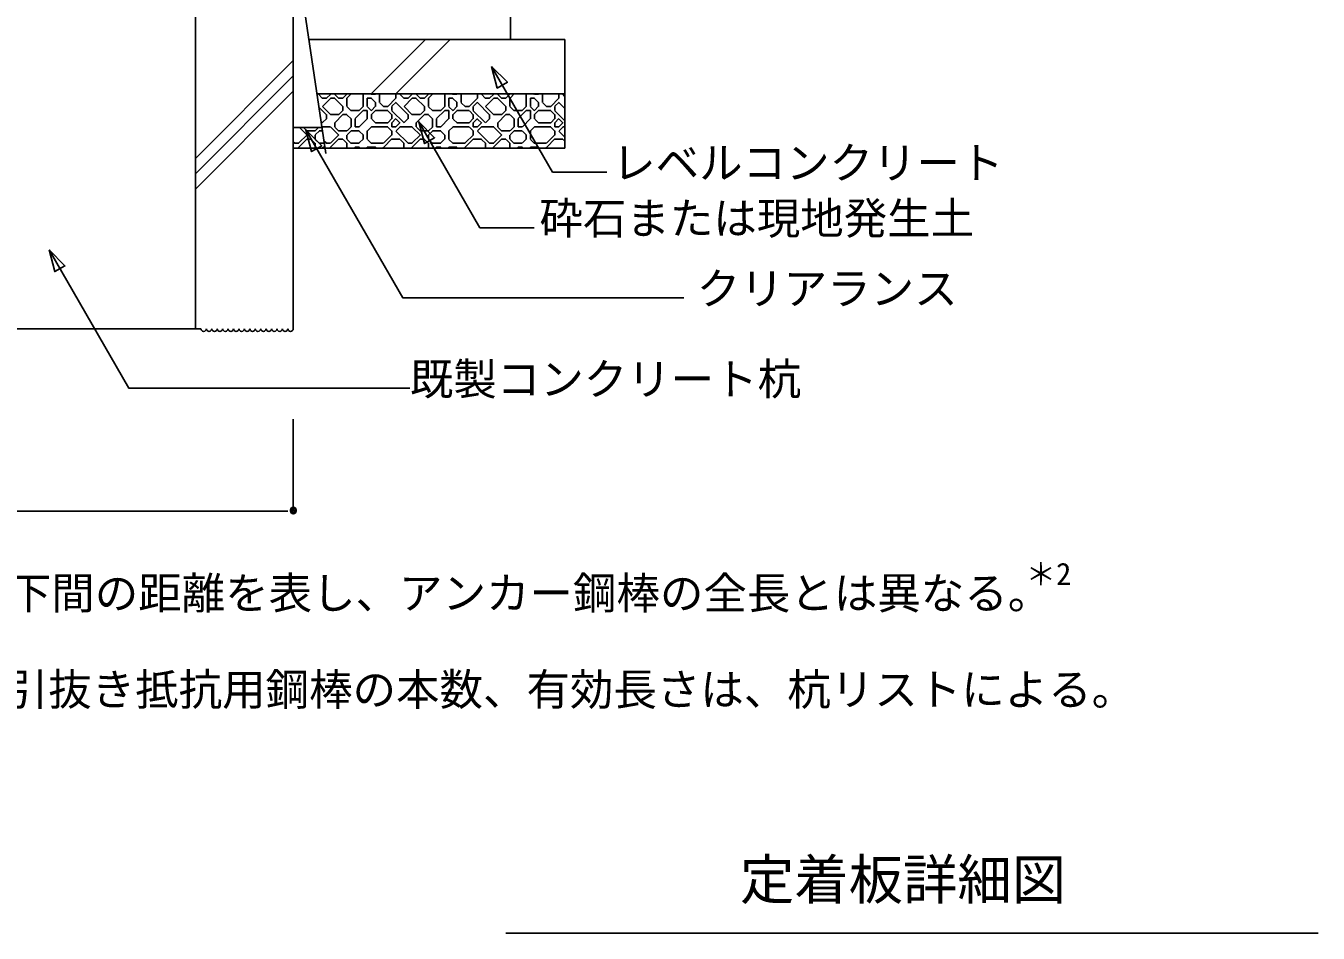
# Model space of a CAD drawing. Units: millimetres on the paper. Extents: x -201 to 201, y -142 to 138.
# Drawn here: x 58 to 115.4, y 22.8 to 63.1 of the extents above; entities that cross this region are included whole.
import ezdxf
from ezdxf.enums import TextEntityAlignment as Align

# ---------------------------------------------------------------- set-up
doc = ezdxf.new("R2010")
doc.units = ezdxf.units.MM
for name, color, linetype in [('0-0_A02', 7, 'Continuous'), ('0-2_C005', 7, 'Continuous'), ('0-5_A01', 7, 'Continuous'), ('0-7_C090', 7, 'Continuous'), ('0-8_A61', 7, 'Continuous'), ('0-9_0', 7, 'Continuous'), ('0-A_C007', 7, 'Continuous'), ('0-B_C069', 7, 'Continuous'), ('0-C_C063', 7, 'Continuous'), ('0-D_A62', 7, 'Continuous'), ('0-E_1', 7, 'Continuous')]:
    doc.layers.add(name, color=color, linetype=linetype)
doc.styles.add('ＭＳ ゴシック', font='')
doc.styles.get('ＭＳ ゴシック').set_extended_font_data('MS Gothic')

msp = doc.modelspace()

# ---------------------------------------------------------------- linework, layer by layer
at = {"layer": '0-2_C005'}
for p, q in [((73.371, 60.038), (75.783, 62.45)), ((74.462, 60.038), (76.875, 62.45)), ((65.565, 57.178), (69.907, 61.52)), ((65.565, 56.496), (69.907, 60.838)), ((65.565, 55.813), (69.907, 60.156)), ((71.005, 60.038), (71.205, 59.837)), ((71.204, 59.844), (71.385, 59.844)), ((71.205, 59.485), (71.567, 59.847)), ((71.386, 59.847), (71.567, 60.028)), ((71.566, 60.024), (71.566, 60.038)), ((71.566, 59.844), (71.747, 59.844)), ((71.747, 60.024), (71.747, 60.038)), ((71.748, 59.837), (72.11, 59.475)), ((71.753, 60.013), (71.934, 59.832)), ((71.928, 59.844), (72.109, 59.844)), ((72.11, 59.847), (72.301, 60.038)), ((72.289, 59.482), (72.289, 59.844)), ((72.291, 59.847), (72.482, 60.038)), ((72.995, 60.038), (73.015, 60.018)), ((73.013, 59.482), (73.013, 60.024)), ((73.194, 59.844), (73.375, 59.844)), ((73.194, 59.482), (73.194, 59.844)), ((73.357, 60.038), (73.377, 60.018)), ((73.375, 60.024), (73.556, 60.024)), ((73.377, 59.837), (73.558, 59.656)), ((73.558, 60.028), (73.567, 60.038)), ((73.737, 59.663), (73.737, 60.024)), ((73.743, 60.033), (73.748, 60.038)), ((74.1, 59.485), (74.462, 59.847)), ((74.286, 59.49), (74.467, 59.671)), ((74.442, 60.038), (74.462, 60.018)), ((74.461, 59.844), (74.461, 60.024)), ((74.623, 60.038), (74.824, 59.837)), ((74.822, 59.844), (75.003, 59.844)), ((74.824, 59.485), (75.186, 59.847)), ((75.005, 59.847), (75.186, 60.028)), ((75.184, 60.024), (75.184, 60.038)), ((75.184, 59.844), (75.365, 59.844)), ((75.365, 60.024), (75.365, 60.038)), ((75.367, 59.837), (75.729, 59.475)), ((75.372, 60.013), (75.553, 59.832)), ((75.546, 59.844), (75.727, 59.844)), ((75.729, 59.847), (75.92, 60.038)), ((75.908, 59.482), (75.908, 59.844)), ((75.91, 59.847), (76.101, 60.038)), ((76.614, 60.038), (76.633, 60.018)), ((76.632, 59.482), (76.632, 60.024)), ((76.813, 59.844), (76.994, 59.844)), ((76.813, 59.482), (76.813, 59.844)), ((76.975, 60.038), (76.995, 60.018)), ((76.994, 60.024), (77.175, 60.024)), ((76.995, 59.837), (77.176, 59.656)), ((77.176, 60.028), (77.186, 60.038)), ((77.356, 59.663), (77.356, 60.024)), ((77.362, 60.033), (77.367, 60.038)), ((77.719, 59.485), (78.081, 59.847)), ((77.905, 59.49), (78.086, 59.671)), ((78.061, 60.038), (78.081, 60.018)), ((78.079, 59.844), (78.079, 60.024)), ((78.242, 60.038), (78.443, 59.837)), ((78.441, 59.844), (78.622, 59.844)), ((78.443, 59.485), (78.805, 59.847)), ((78.624, 59.847), (78.805, 60.028)), ((78.803, 60.024), (78.803, 60.038)), ((78.803, 59.844), (78.984, 59.844)), ((78.984, 60.024), (78.984, 60.038)), ((78.985, 59.837), (79.347, 59.475)), ((78.99, 60.013), (79.171, 59.832)), ((79.165, 59.844), (79.346, 59.844)), ((79.347, 59.847), (79.538, 60.038)), ((79.527, 59.482), (79.527, 59.844)), ((79.528, 59.847), (79.719, 60.038)), ((80.232, 60.038), (80.252, 60.018)), ((80.25, 59.482), (80.25, 60.024)), ((80.431, 59.844), (80.612, 59.844)), ((80.431, 59.482), (80.431, 59.844)), ((80.594, 60.038), (80.614, 60.018)), ((80.612, 60.024), (80.793, 60.024)), ((80.614, 59.837), (80.795, 59.656)), ((80.795, 60.028), (80.805, 60.038)), ((80.974, 59.663), (80.974, 60.024)), ((80.981, 60.033), (80.986, 60.038)), ((81.338, 59.485), (81.699, 59.847)), ((81.524, 59.49), (81.704, 59.671)), ((81.68, 60.038), (81.699, 60.018)), ((81.698, 59.844), (81.698, 60.024)), ((81.861, 60.038), (81.969, 59.929)), ((71.046, 59.454), (71.386, 59.113)), ((71.205, 59.475), (71.567, 59.113)), ((71.385, 58.939), (71.385, 59.12)), ((71.566, 59.12), (71.928, 59.12)), ((71.748, 58.761), (72.11, 59.123)), ((71.929, 59.123), (72.11, 59.304)), ((72.109, 59.301), (72.109, 59.482)), ((72.109, 59.12), (72.289, 59.12)), ((72.291, 59.113), (72.472, 58.932)), ((72.296, 59.47), (72.477, 59.289)), ((72.47, 59.301), (72.832, 59.301)), ((72.653, 58.942), (73.015, 59.304)), ((72.834, 59.304), (73.015, 59.485)), ((73.013, 59.301), (73.194, 59.301)), ((73.194, 58.939), (73.194, 59.301)), ((73.201, 59.47), (73.382, 59.289)), ((73.375, 58.939), (73.375, 59.12)), ((73.381, 59.309), (73.562, 59.49)), ((73.381, 59.128), (73.562, 59.309)), ((73.556, 59.482), (73.556, 59.663)), ((73.556, 59.301), (74.099, 59.301)), ((73.748, 59.646), (73.929, 59.465)), ((73.918, 59.482), (74.099, 59.482)), ((74.11, 59.284), (74.291, 59.103)), ((74.28, 59.301), (74.28, 59.482)), ((74.28, 58.939), (74.28, 59.12)), ((74.281, 59.294), (74.824, 58.751)), ((74.462, 59.656), (75.005, 59.113)), ((74.824, 59.475), (75.186, 59.113)), ((75.003, 58.939), (75.003, 59.12)), ((75.184, 59.12), (75.546, 59.12)), ((75.367, 58.761), (75.729, 59.123)), ((75.548, 59.123), (75.729, 59.304)), ((75.727, 59.301), (75.727, 59.482)), ((75.727, 59.12), (75.908, 59.12)), ((75.91, 59.113), (76.091, 58.932)), ((75.915, 59.47), (76.096, 59.289)), ((76.089, 59.301), (76.451, 59.301)), ((76.272, 58.942), (76.633, 59.304)), ((76.452, 59.304), (76.633, 59.485)), ((76.632, 59.301), (76.813, 59.301)), ((76.813, 58.939), (76.813, 59.301)), ((76.819, 59.47), (77, 59.289)), ((76.994, 58.939), (76.994, 59.12)), ((77, 59.309), (77.181, 59.49)), ((77, 59.128), (77.181, 59.309)), ((77.175, 59.482), (77.175, 59.663)), ((77.175, 59.301), (77.717, 59.301)), ((77.367, 59.646), (77.548, 59.465)), ((77.536, 59.482), (77.717, 59.482)), ((77.729, 59.284), (77.91, 59.103)), ((77.898, 59.301), (77.898, 59.482)), ((77.898, 58.939), (77.898, 59.12)), ((77.9, 59.294), (78.443, 58.751)), ((78.081, 59.656), (78.624, 59.113)), ((78.443, 59.475), (78.805, 59.113)), ((78.622, 58.939), (78.622, 59.12)), ((78.803, 59.12), (79.165, 59.12)), ((78.985, 58.761), (79.347, 59.123)), ((79.166, 59.123), (79.347, 59.304)), ((79.346, 59.301), (79.346, 59.482)), ((79.346, 59.12), (79.527, 59.12)), ((79.528, 59.113), (79.709, 58.932)), ((79.533, 59.47), (79.714, 59.289)), ((79.708, 59.301), (80.069, 59.301)), ((79.89, 58.942), (80.252, 59.304)), ((80.071, 59.304), (80.252, 59.485)), ((80.25, 59.301), (80.431, 59.301)), ((80.431, 58.939), (80.431, 59.301)), ((80.438, 59.47), (80.619, 59.289)), ((80.612, 58.939), (80.612, 59.12)), ((80.619, 59.309), (80.8, 59.49)), ((80.619, 59.128), (80.8, 59.309)), ((80.793, 59.482), (80.793, 59.663)), ((80.793, 59.301), (81.336, 59.301)), ((80.986, 59.646), (81.167, 59.465)), ((81.155, 59.482), (81.336, 59.482)), ((81.348, 59.284), (81.529, 59.103)), ((81.517, 59.301), (81.517, 59.482)), ((81.517, 58.939), (81.517, 59.12)), ((81.519, 59.294), (81.969, 58.843)), ((81.699, 59.656), (81.969, 59.386)), ((70.179, 58.547), (70.521, 58.204)), ((70.36, 58.546), (70.521, 58.385)), ((70.883, 58.404), (71.022, 58.543)), ((71.141, 58.816), (71.205, 58.751)), ((71.177, 58.577), (71.566, 58.577)), ((71.21, 58.766), (71.391, 58.947)), ((71.572, 58.566), (71.934, 58.204)), ((71.747, 58.577), (71.747, 58.758)), ((71.753, 58.566), (71.934, 58.385)), ((72.296, 58.404), (72.477, 58.585)), ((72.47, 58.577), (72.47, 58.939)), ((72.651, 58.577), (72.651, 58.939)), ((72.651, 58.577), (72.832, 58.577)), ((72.839, 58.585), (73.201, 58.947)), ((73.201, 58.404), (73.382, 58.585)), ((73.375, 58.577), (74.099, 58.577)), ((73.391, 58.918), (73.572, 58.737)), ((73.556, 58.758), (74.099, 58.758)), ((74.1, 58.761), (74.281, 58.942)), ((74.105, 58.566), (74.286, 58.385)), ((74.28, 58.577), (74.28, 58.758)), ((74.28, 58.577), (74.461, 58.577)), ((74.281, 58.761), (74.462, 58.942)), ((74.462, 58.58), (74.643, 58.761)), ((74.467, 58.404), (74.648, 58.585)), ((74.472, 58.922), (74.653, 58.741)), ((74.642, 58.577), (75.184, 58.577)), ((74.829, 58.766), (75.01, 58.947)), ((75.191, 58.566), (75.553, 58.204)), ((75.365, 58.577), (75.365, 58.758)), ((75.372, 58.566), (75.553, 58.385)), ((75.915, 58.404), (76.096, 58.585)), ((76.089, 58.577), (76.089, 58.939)), ((76.27, 58.577), (76.27, 58.939)), ((76.27, 58.577), (76.451, 58.577)), ((76.457, 58.585), (76.819, 58.947)), ((76.819, 58.404), (77, 58.585)), ((76.994, 58.577), (77.717, 58.577)), ((77.01, 58.918), (77.191, 58.736)), ((77.175, 58.758), (77.717, 58.758)), ((77.719, 58.761), (77.9, 58.942)), ((77.724, 58.565), (77.905, 58.385)), ((77.898, 58.577), (77.898, 58.758)), ((77.898, 58.577), (78.079, 58.577)), ((77.9, 58.761), (78.081, 58.942)), ((78.081, 58.58), (78.262, 58.761)), ((78.086, 58.404), (78.267, 58.585)), ((78.091, 58.922), (78.272, 58.741)), ((78.26, 58.577), (78.803, 58.577)), ((78.448, 58.766), (78.629, 58.947)), ((78.81, 58.565), (79.171, 58.204)), ((78.984, 58.577), (78.984, 58.758)), ((78.99, 58.565), (79.171, 58.385)), ((79.533, 58.404), (79.714, 58.585)), ((79.708, 58.577), (79.708, 58.939)), ((79.889, 58.577), (79.889, 58.939)), ((79.889, 58.577), (80.069, 58.577)), ((80.076, 58.585), (80.438, 58.947)), ((80.438, 58.404), (80.619, 58.585)), ((80.612, 58.577), (81.336, 58.577)), ((80.629, 58.917), (80.81, 58.736)), ((80.793, 58.758), (81.336, 58.758)), ((81.338, 58.761), (81.519, 58.942)), ((81.343, 58.565), (81.524, 58.384)), ((81.517, 58.577), (81.517, 58.758)), ((81.517, 58.577), (81.698, 58.577)), ((81.519, 58.761), (81.699, 58.942)), ((81.699, 58.58), (81.88, 58.761)), ((81.704, 58.405), (81.885, 58.585)), ((81.71, 58.922), (81.891, 58.741)), ((81.879, 58.577), (81.969, 58.577)), ((70.104, 57.625), (70.521, 58.042)), ((70.16, 57.861), (70.521, 58.223)), ((70.515, 58.396), (70.877, 58.396)), ((70.515, 58.034), (70.696, 58.034)), ((70.702, 58.023), (70.883, 57.842)), ((70.877, 58.034), (70.877, 58.215)), ((70.883, 58.223), (71.064, 58.404)), ((70.883, 58.023), (71.064, 57.842)), ((71.058, 58.396), (71.204, 58.396)), ((71.269, 57.964), (71.386, 57.847)), ((71.517, 57.625), (71.934, 58.042)), ((71.572, 57.861), (71.934, 58.223)), ((71.928, 58.396), (72.289, 58.396)), ((71.928, 58.034), (72.109, 58.034)), ((72.115, 58.023), (72.296, 57.842)), ((72.289, 58.034), (72.289, 58.215)), ((72.296, 58.223), (72.477, 58.404)), ((72.296, 58.023), (72.477, 57.842)), ((72.47, 58.396), (72.832, 58.396)), ((72.839, 58.385), (73.02, 58.204)), ((72.839, 57.861), (73.02, 58.042)), ((73.013, 58.034), (73.013, 58.215)), ((73.194, 58.034), (73.194, 58.396)), ((73.201, 58.023), (73.382, 57.842)), ((73.924, 57.862), (74.286, 58.223)), ((73.924, 57.681), (74.286, 58.042)), ((74.28, 58.215), (74.28, 58.396)), ((74.28, 58.034), (74.642, 58.034)), ((74.462, 58.39), (75.005, 57.847)), ((74.648, 58.023), (74.829, 57.842)), ((75.136, 57.625), (75.553, 58.042)), ((75.191, 57.862), (75.553, 58.223)), ((75.546, 58.396), (75.908, 58.396)), ((75.546, 58.034), (75.727, 58.034)), ((75.734, 58.023), (75.915, 57.842)), ((75.908, 58.034), (75.908, 58.215)), ((75.915, 58.223), (76.096, 58.404)), ((75.915, 58.023), (76.096, 57.842)), ((76.089, 58.396), (76.451, 58.396)), ((76.457, 58.385), (76.638, 58.204)), ((76.457, 57.862), (76.638, 58.043)), ((76.632, 58.034), (76.632, 58.215)), ((76.813, 58.034), (76.813, 58.396)), ((76.819, 58.023), (77, 57.842)), ((77.543, 57.862), (77.905, 58.223)), ((77.543, 57.681), (77.905, 58.043)), ((77.898, 58.215), (77.898, 58.396)), ((77.898, 58.034), (78.26, 58.034)), ((78.081, 58.39), (78.624, 57.847)), ((78.267, 58.023), (78.448, 57.842)), ((78.754, 57.625), (79.171, 58.043)), ((78.81, 57.862), (79.171, 58.224)), ((79.165, 58.396), (79.527, 58.396)), ((79.165, 58.034), (79.346, 58.034)), ((79.352, 58.023), (79.533, 57.842)), ((79.527, 58.034), (79.527, 58.215)), ((79.533, 58.223), (79.714, 58.404)), ((79.533, 58.023), (79.714, 57.842)), ((79.708, 58.396), (80.069, 58.396)), ((80.076, 58.385), (80.257, 58.204)), ((80.076, 57.862), (80.257, 58.043)), ((80.25, 58.034), (80.25, 58.215)), ((80.431, 58.034), (80.431, 58.396)), ((80.438, 58.023), (80.619, 57.842)), ((81.162, 57.862), (81.524, 58.224)), ((81.162, 57.681), (81.524, 58.043)), ((81.517, 58.215), (81.517, 58.396)), ((81.517, 58.034), (81.879, 58.034)), ((81.699, 58.389), (81.969, 58.12)), ((81.885, 58.023), (81.969, 57.939)), ((69.907, 57.913), (69.974, 57.847)), ((69.972, 57.853), (70.153, 57.853)), ((70.877, 57.625), (70.877, 57.853)), ((71.058, 57.853), (71.286, 57.853)), ((71.19, 57.625), (71.245, 57.681)), ((71.239, 57.672), (71.313, 57.672)), ((71.385, 57.853), (71.566, 57.853)), ((72.289, 57.625), (72.289, 57.853)), ((72.47, 57.853), (72.832, 57.853)), ((72.603, 57.625), (72.658, 57.681)), ((72.651, 57.672), (72.832, 57.672)), ((72.834, 57.666), (72.874, 57.625)), ((73.194, 57.672), (73.556, 57.672)), ((73.194, 57.625), (73.194, 57.672)), ((73.375, 57.853), (73.918, 57.853)), ((73.558, 57.666), (73.598, 57.625)), ((73.918, 57.625), (73.918, 57.672)), ((74.822, 57.625), (74.822, 57.853)), ((75.003, 57.853), (75.184, 57.853)), ((75.908, 57.625), (75.908, 57.853)), ((76.089, 57.853), (76.451, 57.853)), ((76.221, 57.625), (76.276, 57.681)), ((76.27, 57.672), (76.451, 57.672)), ((76.452, 57.666), (76.493, 57.625)), ((76.813, 57.672), (77.175, 57.672)), ((76.813, 57.625), (76.813, 57.672)), ((76.994, 57.853), (77.536, 57.853)), ((77.176, 57.666), (77.217, 57.625)), ((77.536, 57.625), (77.536, 57.672)), ((78.441, 57.625), (78.441, 57.853)), ((78.622, 57.853), (78.803, 57.853)), ((79.527, 57.625), (79.527, 57.853)), ((79.708, 57.853), (80.069, 57.853)), ((79.84, 57.625), (79.895, 57.681)), ((79.889, 57.672), (80.069, 57.672)), ((80.071, 57.666), (80.112, 57.625)), ((80.431, 57.672), (80.793, 57.672)), ((80.431, 57.625), (80.431, 57.672)), ((80.612, 57.853), (81.155, 57.853)), ((80.795, 57.666), (80.835, 57.625)), ((81.155, 57.625), (81.155, 57.672))]:
    msp.add_line(p, q, dxfattribs=at)
at = {"layer": '0-5_A01'}
for q in [(103.403, 22.794), (115.205, 22.794), (115.406, 22.794), (115.406, 22.794), (115.205, 22.794)]:
    msp.add_line((79.338, 22.794), q, dxfattribs=at)
at = {"layer": '0-7_C090'}
msp.add_line((69.907, 67.043), (71.355, 57.394), dxfattribs=at)
at = {"layer": '0-8_A61'}
msp.add_line((69.907, 45.604), (69.907, 41.578), dxfattribs=at)
at = {"layer": '0-9_0'}
msp.add_circle((69.907, 41.578), 0.121, dxfattribs=at)
msp.add_arc((69.907, 41.578), 0.0603, 180, 0, dxfattribs=at)
msp.add_arc((69.907, 41.578), 0.0603, 180, 0, dxfattribs=at)
msp.add_arc((69.907, 41.578), 0.0603, 180, 0, dxfattribs=at)
msp.add_arc((69.907, 41.578), 0.0603, 180, 0, dxfattribs=at)
msp.add_arc((69.907, 41.578), 0.0603, 180, 0, dxfattribs=at)
msp.add_arc((69.907, 41.578), 0.0603, 180, 0, dxfattribs=at)
msp.add_arc((69.907, 41.578), 0.0603, 180, 0, dxfattribs=at)
msp.add_arc((69.907, 41.578), 0.0603, 180, 0, dxfattribs=at)
at = {"layer": '0-A_C007'}
for p, q in [((81.415, 56.565), (78.703, 61.262)), ((81.415, 56.565), (83.827, 56.565)), ((78.187, 54.102), (80.599, 54.102))]:
    msp.add_line(p, q, dxfattribs=at)
for points in [[(78.703, 61.262), (78.962, 60.297), (79.41, 60.556)], [(70.464, 58.447), (71.168, 57.738), (70.719, 57.481)], [(59.062, 53.117), (59.766, 52.408), (59.317, 52.151)]]:
    msp.add_lwpolyline(points, close=True, dxfattribs=at)
for points in [[(78.187, 54.102), (75.475, 58.799), (75.733, 57.834), (76.181, 58.092), (75.475, 58.799)], [(70.464, 58.447), (74.767, 50.994), (87.242, 50.994)], [(59.062, 53.117), (62.608, 46.976), (75.083, 46.976)]]:
    msp.add_lwpolyline(points, dxfattribs=at)
at = {"layer": '0-B_C069'}
for p, q in [((79.557, 107.674), (79.557, 62.45)), ((65.565, 66.071), (65.565, 49.618)), ((69.907, 66.505), (69.907, 49.618)), ((69.907, 66.505), (69.907, 49.618)), ((65.806, 49.618), (65.565, 49.618))]:
    msp.add_line(p, q, dxfattribs=at)
msp.add_lwpolyline([(65.565, 49.618), (45.301, 49.618), (45.301, 66.071)], dxfattribs=at)
for centre in [(65.927, 49.618), (66.168, 49.618), (66.409, 49.618), (66.65, 49.618), (66.892, 49.618), (67.133, 49.618), (67.374, 49.618), (67.615, 49.618), (67.857, 49.618), (68.098, 49.618), (68.339, 49.618), (68.58, 49.618), (68.822, 49.618), (69.063, 49.618), (69.304, 49.618), (69.545, 49.618), (69.787, 49.618)]:
    msp.add_arc(centre, 0.121, 180, 0, dxfattribs=at)
at = {"layer": '0-C_C063'}
for p, q in [((70.596, 62.45), (81.969, 62.45)), ((81.969, 62.45), (81.969, 57.626)), ((70.958, 60.038), (81.969, 60.038)), ((70.958, 60.038), (78.835, 60.038)), ((70.969, 60.038), (78.835, 60.038)), ((69.907, 57.626), (81.969, 57.626))]:
    msp.add_line(p, q, dxfattribs=at)
at = {"layer": '0-D_A62'}
for p, q in [((69.907, 45.551), (69.907, 41.524)), ((41.441, 41.524), (69.425, 41.524)), ((69.666, 41.524), (69.425, 41.524))]:
    msp.add_line(p, q, dxfattribs=at)
for start, end in [(0, 180), (180, 0)]:
    msp.add_arc((69.907, 41.524), 0.121, start, end, dxfattribs=at)
at = {"layer": '0-E_1'}
msp.add_line((71.182, 58.542), (69.908, 58.548), dxfattribs=at)

# ---------------------------------------------------------------- texts
at = {"layer": '0-0_A02', "style": 'ＭＳ ゴシック'}
for s, height, p in [('レベルコンクリート', 1.415, (84.064, 55.851)), ('砕石または現地発生土', 1.415, (80.835, 53.388)), ('クリアランス', 1.415, (87.82, 50.27)), ('既製コンクリート杭', 1.415, (75.083, 46.252)), ('定着板詳細図', 1.769, (89.738, 23.759))]:
    msp.add_text(s, height=height, dxfattribs=at).set_placement(p, align=Align.BOTTOM_LEFT)
at = {"layer": '0-D_A62', "style": 'ＭＳ ゴシック'}
for s, height, p in [('＊2', 0.9904, (102.423, 37.944)), ('＊図中の有効長は、ボタンヘッドの首下間の距離を表し、アンカー鋼棒の全長とは異なる。', 1.415, (24.422, 36.754)), ('＊杭頭の基礎への埋込み深さ、および引抜き抵抗用鋼棒の本数、有効長さは、杭リストによる。', 1.415, (24.287, 32.478))]:
    msp.add_text(s, height=height, dxfattribs=at).set_placement(p, align=Align.BOTTOM_LEFT)

doc.saveas('drawing.dxf')
